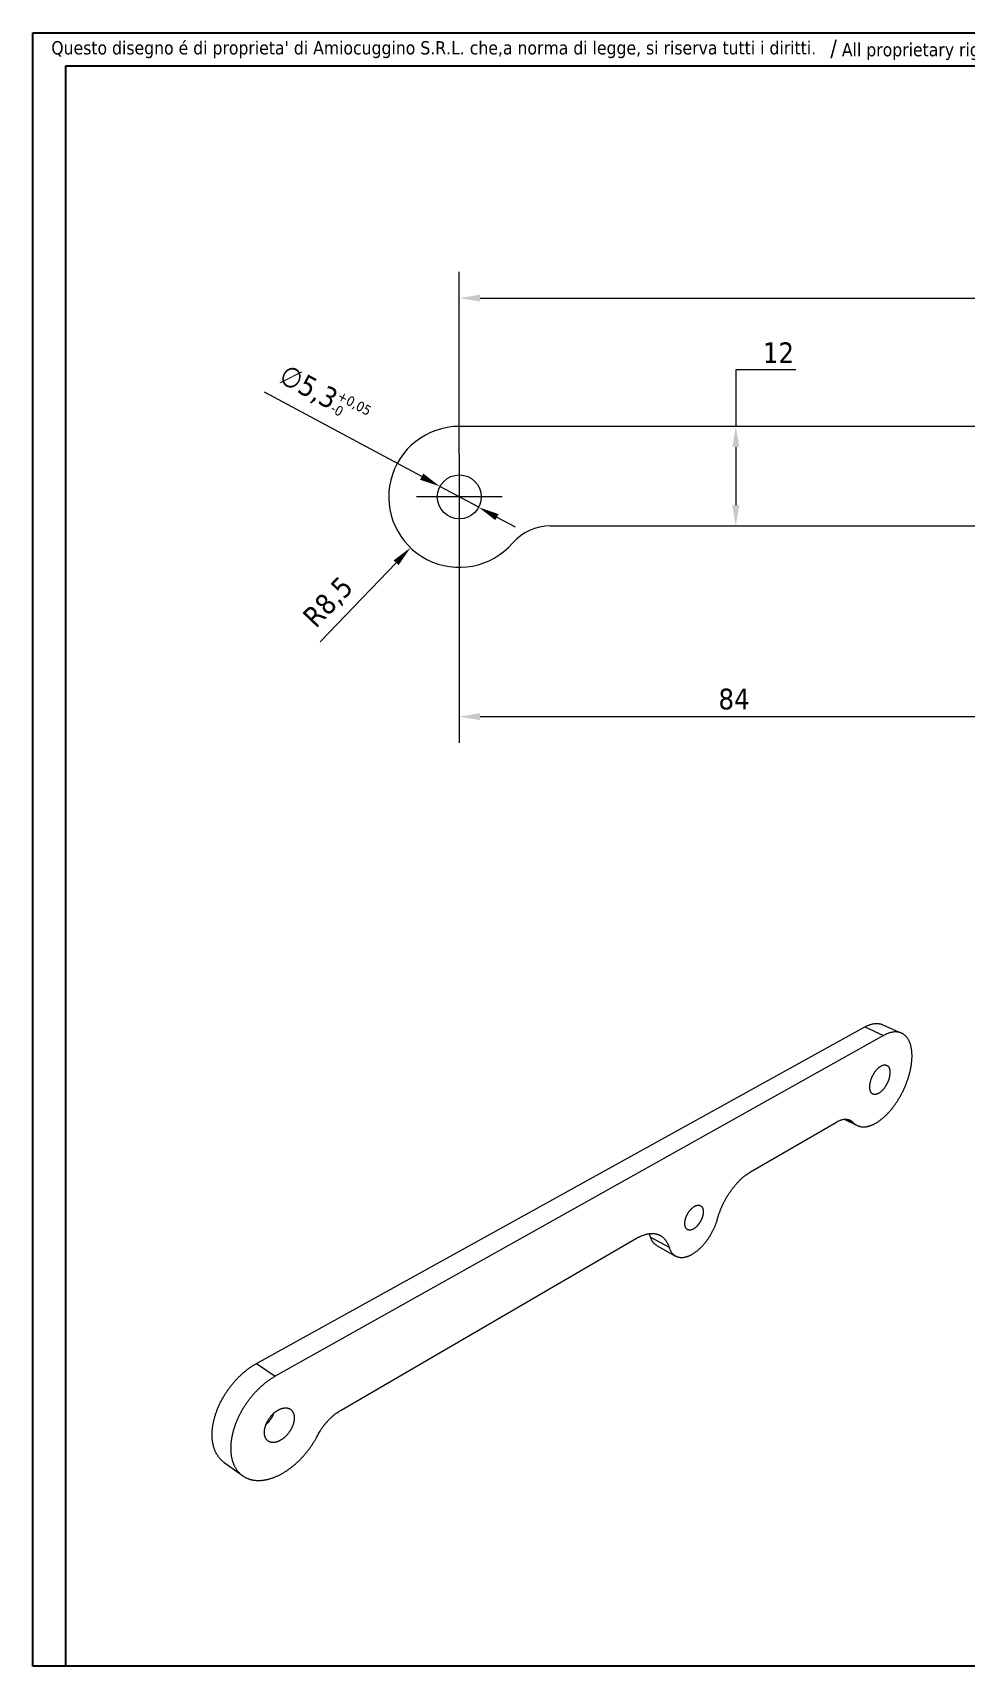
# Model space of a CAD drawing. Header units: millimetres. Extents: x 9 to 363, y 7 to 254.
# Drawn here: x 8.7 to 149.2, y 7.5 to 253.8 of the extents above; entities that cross this region are included whole.
import ezdxf

# ---------------------------------------------------------------- set-up
doc = ezdxf.new("R2010")
doc.units = ezdxf.units.MM
doc.header["$LTSCALE"] = 1.25
for name, color, linetype, lineweight, true_color in [('Centro (ISO)', 150, 'Continuous', 9, 0x0080ff), ('Quota (ISO)', 156, 'Continuous', 9, 0x004080), ('Visibile sottile (ISO)', 8, 'Continuous', 9, 0x808080)]:
    doc.layers.add(name, color=color, linetype=linetype, lineweight=lineweight, true_color=true_color)
for name, color, linetype, lineweight in [('Geometria schizzo (ISO)', 7, 'Continuous', 25), ('Simbolo (ISO)', 7, 'Continuous', 9), ('Visibile (ISO)', 7, 'Continuous', 15)]:
    doc.layers.add(name, color=color, linetype=linetype, lineweight=lineweight)
doc.styles.add('Testo nota (ISO)', font='tahoma.ttf')
doc.dimstyles.new('Default (ISO)', dxfattribs={"dimscale": 1.25, "dimtxt": 2.5, "dimasz": 2.5, "dimexe": 3.175, "dimexo": 0, "dimgap": 0.762, "dimtad": 1, "dimzin": 0, "dimtxsty": 'Testo nota (ISO)', "dimcen": 0.09, "dimdle": 10, "dimclrd": 256, "dimclre": 256, "dimclrt": 256, "dimazin": 0, "dimtfac": 0.48, "dimtmove": 0, "dimatfit": 3, "dimfxl": 1, "dimtolj": 1, "dimlwd": -1, "dimlwe": -1, "dimarcsym": 0})

# ---------------------------------------------------------------- blocks, each defined once
blk = doc.blocks.new('Bordi')
at = {"layer": 'Geometria schizzo (ISO)', "color": 150, "true_color": 0x0080ff}
for p, q in [((7, 203), (290, 203)), ((7, 6), (7, 203)), ((11, 199), (286, 199)), ((11, 6), (11, 199)), ((290, 6), (7, 6)), ((286, 6), (11, 6))]:
    blk.add_line(p, q, dxfattribs=at)
blk = doc.blocks.new('*D9')
at = {"layer": 'Defpoints', "color": 0, "transparency": 16777216}
for p in [(73, 177.34), (178.5, 170.46), (178.5, 150.65)]:
    blk.add_point(p, dxfattribs=at)
at = {"layer": 'Quota (ISO)', "transparency": 16777216}
for p, q in [((73, 177.34), (73, 146.68)), ((178.5, 170.46), (178.5, 146.68)), ((76.13, 150.65), (175.38, 150.65))]:
    blk.add_line(p, q, dxfattribs=at)
for points in [[(76.13, 151.17), (76.13, 150.13), (73, 150.65)], [(175.38, 151.17), (175.38, 150.13), (178.5, 150.65)]]:
    blk.add_solid(points, dxfattribs=at)
at = {"layer": 'Quota (ISO)', "transparency": 16777216, "insert": (112.04, 154.87), "char_height": 3.125, "attachment_point": 1, "style": 'Testo nota (ISO)'}
blk.add_mtext('\\A1;84', dxfattribs=at)
blk = doc.blocks.new('*D11')
at = {"layer": 'Defpoints', "color": 0, "transparency": 16777216}
for p in [(70.09, 185.35), (75.92, 182.21)]:
    blk.add_point(p, dxfattribs=at)
at = {"layer": 'Quota (ISO)', "transparency": 16777216}
for p, q in [((67.34, 186.83), (43.65, 199.58)), ((75.92, 182.21), (70.09, 185.35)), ((78.67, 180.72), (81.42, 179.24))]:
    blk.add_line(p, q, dxfattribs=at)
for points in [[(67.58, 187.29), (67.09, 186.37), (70.09, 185.35)], [(78.92, 181.18), (78.42, 180.27), (75.92, 182.21)]]:
    blk.add_solid(points, dxfattribs=at)
at = {"layer": 'Quota (ISO)', "transparency": 16777216, "insert": (47.19, 204.14), "char_height": 3.125, "attachment_point": 1, "rotation": 331.6984, "style": 'Testo nota (ISO)'}
blk.add_mtext('\\A1;∅5,3{\\H1.5;\\S+0,05^ -0;}', dxfattribs=at)
blk = doc.blocks.new('*D14')
at = {"layer": 'Defpoints', "color": 0, "transparency": 16777216}
for p in [(235.5, 213.74), (73, 190.21), (235.5, 190.21)]:
    blk.add_point(p, dxfattribs=at)
at = {"layer": 'Quota (ISO)', "transparency": 16777216}
for p, q in [((73, 190.21), (73, 217.71)), ((235.5, 190.21), (235.5, 217.71)), ((76.13, 213.74), (232.38, 213.74))]:
    blk.add_line(p, q, dxfattribs=at)
for points in [[(76.13, 214.26), (76.13, 213.22), (73, 213.74)], [(232.38, 214.26), (232.38, 213.22), (235.5, 213.74)]]:
    blk.add_solid(points, dxfattribs=at)
at = {"layer": 'Quota (ISO)', "transparency": 16777216, "insert": (151.06, 217.95), "char_height": 3.125, "attachment_point": 1, "style": 'Testo nota (ISO)'}
blk.add_mtext('\\A1;130', dxfattribs=at)
blk = doc.blocks.new('*D15')
at = {"layer": 'Defpoints', "color": 0, "transparency": 16777216}
for p in [(117.25, 194.4), (114.65, 179.4), (117.15, 179.4)]:
    blk.add_point(p, dxfattribs=at)
at = {"layer": 'Quota (ISO)', "transparency": 16777216}
for p, q in [((123.71, 202.92), (114.65, 202.92)), ((114.65, 202.92), (114.65, 194.4)), ((114.65, 191.28), (114.65, 182.53))]:
    blk.add_line(p, q, dxfattribs=at)
for points in [[(114.13, 191.28), (115.17, 191.28), (114.65, 194.4)], [(114.13, 182.53), (115.17, 182.53), (114.65, 179.4)]]:
    blk.add_solid(points, dxfattribs=at)
at = {"layer": 'Quota (ISO)', "transparency": 16777216, "insert": (118.72, 207.06), "char_height": 3.125, "attachment_point": 1, "style": 'Testo nota (ISO)'}
blk.add_mtext('\\A1;12', dxfattribs=at)
blk = doc.blocks.new('*D16')
at = {"layer": 'Defpoints', "color": 0, "transparency": 16777216}
for p in [(73, 183.78), (65.65, 176.11)]:
    blk.add_point(p, dxfattribs=at)
at = {"layer": 'Quota (ISO)', "transparency": 16777216}
blk.add_line((52.03, 161.91), (63.48, 173.85), dxfattribs=at)
blk.add_solid([(63.11, 174.21), (63.86, 173.49), (65.65, 176.11)], dxfattribs=at)
at = {"layer": 'Quota (ISO)', "transparency": 16777216, "insert": (49.14, 166.01), "char_height": 3.125, "attachment_point": 1, "rotation": 46.1898, "style": 'Testo nota (ISO)'}
blk.add_mtext('\\A1;R8,5', dxfattribs=at)

msp = doc.modelspace()

# ---------------------------------------------------------------- linework, layer by layer
at = {"layer": 'Centro (ISO)', "linetype": 'Continuous'}
for p, q in [((73, 190.21), (73, 177.34)), ((79.44, 183.78), (66.57, 183.78))]:
    msp.add_line(p, q, dxfattribs=at)
at = {"layer": 'Visibile (ISO)'}
for p, q in [((235.5, 194.4), (73, 194.4)), ((86.7, 179.4), (161.93, 179.4)), ((42.45, 53.14), (134.08, 103.88)), ((136.79, 104.22), (139.61, 102.94)), ((136.91, 102.59), (45.29, 51.22)), ((116.85, 82.02), (129.79, 89.54)), ((130.99, 89.96), (132.93, 89.02)), ((55.2, 46.13), (99.68, 72.02)), ((102.79, 70.89), (105.56, 69.35)), ((37.57, 38.23), (40.35, 36.24))]:
    msp.add_line(p, q, dxfattribs=at)
at = {"layer": 'Visibile (ISO)', "flags": 128}
for points in [[(134.08, 103.88, -0.009599), (134.29, 103.99, -0.017381), (134.41, 104.05, -0.001363), (134.7, 104.17, -0.009582), (134.74, 104.19, -0.011045), (134.9, 104.24, -0.01056), (135.06, 104.29, -0.01215), (135.22, 104.33, -0.01164), (135.38, 104.36, -0.0133), (135.53, 104.38, -0.01279), (135.69, 104.4, -0.014422), (135.83, 104.41, -0.013951), (135.98, 104.4, -0.015418), (136.12, 104.39, -0.01503), (136.26, 104.37, -0.01617), (136.31, 104.36, -0.003639), (136.53, 104.31, -0.028845), (136.63, 104.28, -0.016109), (136.79, 104.22)], [(132.3, 89.49, 0.015747), (132.43, 89.37, 0.027666), (132.5, 89.3, 0.003459), (132.68, 89.17, 0.015846), (132.71, 89.14, 0.016334), (132.83, 89.08, 0.016292), (132.94, 89.02, 0.016202), (133.07, 88.96, 0.016334), (133.19, 88.92, 0.015676), (133.32, 88.88, 0.015969), (133.45, 88.85, 0.014837), (133.58, 88.83, 0.015256), (133.72, 88.82, 0.013798), (133.86, 88.81, 0.014297), (134, 88.82, 0.012671), (134.15, 88.83, 0.013207), (134.29, 88.84, 0.011546), (134.44, 88.87, 0.012081), (134.59, 88.9, 0.010482), (134.74, 88.95, 0.010991), (134.89, 88.99, 0.009512), (135.05, 89.05, 0.00998), (135.2, 89.11, 0.008649), (135.37, 89.19, 0.009068), (135.52, 89.26, 0.007893), (135.69, 89.35, 0.008262), (135.84, 89.44, 0.007238), (136.01, 89.55, 0.007559), (136.16, 89.65, 0.006674), (136.33, 89.77, 0.006952), (136.48, 89.89, 0.006192), (136.65, 90.02, 0.00643), (136.8, 90.15, 0.005782), (136.97, 90.29, 0.005985), (137.12, 90.43, 0.005434), (137.28, 90.59, 0.005607), (137.44, 90.74, 0.005142), (137.6, 90.91, 0.005286), (137.75, 91.07, 0.004897), (137.9, 91.25, 0.005018), (138.05, 91.43, 0.004695), (138.2, 91.61, 0.004794), (138.35, 91.8, 0.004531), (138.49, 91.99, 0.004611), (138.63, 92.19, 0.004402), (138.77, 92.39, 0.004464), (138.91, 92.59, 0.004304), (139.04, 92.81, 0.00435), (139.17, 93.02, 0.004235), (139.3, 93.23, 0.004267), (139.43, 93.45, 0.004195), (139.55, 93.67, 0.004211), (139.67, 93.89, 0.004181), (139.78, 94.12, 0.004184), (139.89, 94.35, 0.004194), (140, 94.58, 0.004183), (140.1, 94.81, 0.004235), (140.2, 95.04, 0.004209), (140.29, 95.27, 0.004303), (140.38, 95.5, 0.004263), (140.47, 95.74, 0.004401), (140.55, 95.97, 0.004345), (140.63, 96.21, 0.00453), (140.7, 96.44, 0.004458), (140.77, 96.68, 0.004694), (140.83, 96.91, 0.004603), (140.89, 97.14, 0.004896), (140.94, 97.37, 0.004785), (140.99, 97.61, 0.005141), (141.03, 97.83, 0.005007), (141.07, 98.06, 0.005434), (141.1, 98.28, 0.005274), (141.13, 98.51, 0.005781), (141.15, 98.72, 0.005593), (141.17, 98.94, 0.006192), (141.18, 99.15, 0.00597), (141.19, 99.36, 0.006674), (141.19, 99.56, 0.006415), (141.18, 99.77, 0.007238), (141.17, 99.96, 0.006936), (141.16, 100.16, 0.007893), (141.14, 100.35, 0.007545), (141.11, 100.54, 0.008649), (141.08, 100.71, 0.008252), (141.05, 100.89, 0.009511), (141.01, 101.05, 0.009064), (140.96, 101.22, 0.01048), (140.91, 101.38, 0.009985), (140.85, 101.53, 0.011542), (140.79, 101.68, 0.011011), (140.72, 101.82, 0.012666), (140.65, 101.95, 0.01212), (140.57, 102.08, 0.013797), (140.49, 102.2, 0.013267), (140.4, 102.32, 0.014848), (140.32, 102.42, 0.014376), (140.22, 102.52, 0.015711), (140.12, 102.61, 0.015344), (140.02, 102.7, 0.016272), (139.91, 102.78, 0.016051), (139.8, 102.85, 0.016443), (139.68, 102.91, 0.016395), (139.56, 102.96, 0.016193), (139.43, 103.01, 0.016322), (139.31, 103.05, 0.015561), (139.18, 103.08, 0.015847), (139.04, 103.1, 0.014643), (138.9, 103.12, 0.015047), (138.77, 103.13, 0.013557), (138.62, 103.13, 0.014033), (138.48, 103.12, 0.012412), (138.33, 103.1, 0.012917), (138.18, 103.08, 0.01129), (138.02, 103.04, 0.01179), (137.87, 103, 0.010244), (137.71, 102.95, 0.010715), (137.56, 102.9, 0.009299), (137.52, 102.88, 0.001287), (137.24, 102.76, 0.016908), (137.12, 102.7, 0.009317), (136.91, 102.59)], [(137.86, 96.8, -0.009043), (137.84, 96.63, -0.017281), (137.82, 96.55, -0.001232), (137.78, 96.32, -0.008984), (137.77, 96.29, -0.008063), (137.74, 96.16, -0.008323), (137.7, 96.03, -0.007712), (137.66, 95.89, -0.007875), (137.61, 95.77, -0.007529), (137.56, 95.63, -0.007606), (137.5, 95.5, -0.007503), (137.44, 95.38, -0.007499), (137.37, 95.25, -0.007631), (137.31, 95.13, -0.007545), (137.24, 95, -0.007922), (137.16, 94.89, -0.007749), (137.08, 94.77, -0.008396), (137.01, 94.66, -0.008124), (136.92, 94.56, -0.009086), (136.84, 94.46, -0.008697), (136.75, 94.36, -0.010042), (136.67, 94.27, -0.009511), (136.58, 94.18, -0.011332), (136.49, 94.11, -0.010626), (136.4, 94.03, -0.013043), (136.31, 93.97, -0.012129), (136.22, 93.91, -0.015273), (136.13, 93.86, -0.014127), (136.04, 93.81, -0.018091), (135.96, 93.78, -0.016735), (135.86, 93.74, -0.021453), (135.78, 93.72, -0.020003), (135.7, 93.71, -0.025032), (135.62, 93.7, -0.023725), (135.54, 93.7, -0.028047), (135.47, 93.71, -0.027186), (135.39, 93.73, -0.029409), (135.32, 93.75, -0.029212), (135.26, 93.78, -0.028424), (135.19, 93.82, -0.028937), (135.14, 93.87, -0.02549), (135.08, 93.93, -0.026575), (135.03, 93.99, -0.021765), (134.99, 94.06, -0.023144), (134.95, 94.13, -0.01823), (134.91, 94.21, -0.01962), (134.89, 94.3, -0.015306), (134.86, 94.4, -0.016532), (134.84, 94.49, -0.013033), (134.83, 94.6, -0.014035), (134.82, 94.7, -0.011313), (134.82, 94.82, -0.012097), (134.82, 94.93, -0.01003), (134.83, 95.06, -0.010626), (134.84, 95.17, -0.009087), (134.86, 95.3, -0.009528), (134.88, 95.43, -0.008412), (134.91, 95.56, -0.008727), (134.94, 95.69, -0.007955), (134.98, 95.83, -0.008164), (135.02, 95.96, -0.007682), (135.07, 96.09, -0.0078), (135.12, 96.22, -0.007575), (135.18, 96.35, -0.007609), (135.24, 96.48, -0.007625), (135.31, 96.61, -0.007579), (135.38, 96.73, -0.007836), (135.45, 96.86, -0.007706), (135.52, 96.98, -0.008223), (135.6, 97.09, -0.008), (135.68, 97.2, -0.008813), (135.76, 97.31, -0.008482), (135.85, 97.41, -0.009648), (135.93, 97.5, -0.009187), (136.02, 97.6, -0.010788), (136.11, 97.68, -0.010169), (136.2, 97.76, -0.012314), (136.29, 97.83, -0.011501), (136.38, 97.9, -0.01432), (136.47, 97.96, -0.013286), (136.57, 98.01, -0.016896), (136.65, 98.05, -0.01564), (136.74, 98.09, -0.02006), (136.82, 98.12, -0.018654), (136.91, 98.14, -0.023622), (136.99, 98.16, -0.022257), (137.08, 98.16, -0.026991), (137.15, 98.16, -0.025961), (137.23, 98.15, -0.029145), (137.3, 98.13, -0.028717), (137.37, 98.1, -0.029115), (137.44, 98.07, -0.029404), (137.5, 98.03, -0.026833), (137.56, 97.98, -0.027769), (137.61, 97.93, -0.023265), (137.66, 97.86, -0.024612), (137.7, 97.79, -0.019563), (137.74, 97.71, -0.021017), (137.77, 97.64, -0.016369), (137.8, 97.54, -0.017706), (137.82, 97.46, -0.013839), (137.84, 97.35, -0.014959), (137.86, 97.25, -0.01191), (137.86, 97.22, -0.002119), (137.87, 97.03, -0.021144), (137.87, 96.95, -0.012018), (137.86, 96.8)], [(129.79, 89.54, -0.010471), (129.96, 89.64, -0.018774), (130.06, 89.69, -0.001612), (130.29, 89.79, -0.010443), (130.33, 89.8, -0.012288), (130.45, 89.85, -0.011669), (130.59, 89.89, -0.013718), (130.71, 89.92, -0.013058), (130.84, 89.95, -0.015225), (130.96, 89.96, -0.014566), (131.09, 89.97, -0.016692), (131.21, 89.97, -0.016096), (131.33, 89.97, -0.017944), (131.44, 89.95, -0.017486), (131.55, 89.93, -0.018777), (131.66, 89.9, -0.018529), (131.76, 89.86, -0.019023), (131.86, 89.82, -0.019028), (131.96, 89.77, -0.01862), (132, 89.74, -0.004666), (132.14, 89.64, -0.031874), (132.2, 89.59, -0.018463), (132.3, 89.49)], [(111.9, 74.98, -0.004754), (111.98, 75.27, -0.009236), (112.03, 75.43, -0.00035), (112.17, 75.85, -0.004746), (112.18, 75.88, -0.004571), (112.27, 76.11, -0.00462), (112.36, 76.33, -0.004491), (112.45, 76.56, -0.004526), (112.55, 76.78, -0.004441), (112.65, 77.01, -0.004462), (112.75, 77.23, -0.00442), (112.86, 77.45, -0.004426), (112.98, 77.67, -0.004425), (113.1, 77.89, -0.004419), (113.22, 78.1, -0.004459), (113.34, 78.31, -0.004438), (113.47, 78.52, -0.004521), (113.6, 78.73, -0.004486), (113.74, 78.93, -0.004613), (113.88, 79.13, -0.004563), (114.02, 79.33, -0.004736), (114.16, 79.52, -0.004671), (114.31, 79.71, -0.004893), (114.45, 79.89, -0.004812), (114.61, 80.08, -0.005088), (114.76, 80.25, -0.004988), (114.92, 80.42, -0.005324), (115.07, 80.58, -0.005203), (115.23, 80.75, -0.005606), (115.39, 80.9, -0.005462), (115.55, 81.05, -0.005939), (115.71, 81.19, -0.00577), (115.87, 81.33, -0.006331), (116.03, 81.46, -0.006133), (116.2, 81.58, -0.006788), (116.23, 81.6, -0.000706), (116.53, 81.81, -0.013169), (116.64, 81.88, -0.006806), (116.85, 82.02)], [(109.74, 75.95, -0.010627), (109.74, 75.81, -0.020143), (109.73, 75.73, -0.001681), (109.69, 75.54, -0.010551), (109.69, 75.51, -0.009297), (109.66, 75.39, -0.009656), (109.63, 75.28, -0.008783), (109.59, 75.16, -0.009024), (109.55, 75.05, -0.008475), (109.5, 74.93, -0.008612), (109.45, 74.82, -0.008351), (109.4, 74.71, -0.008394), (109.34, 74.6, -0.008403), (109.28, 74.49, -0.008355), (109.21, 74.38, -0.008635), (109.15, 74.28, -0.008491), (109.07, 74.17, -0.009061), (109, 74.08, -0.008813), (108.92, 73.98, -0.00971), (108.85, 73.9, -0.009343), (108.76, 73.81, -0.010626), (108.68, 73.73, -0.010118), (108.6, 73.66, -0.011869), (108.52, 73.59, -0.011193), (108.43, 73.53, -0.013513), (108.35, 73.47, -0.012641), (108.26, 73.42, -0.015636), (108.18, 73.38, -0.014555), (108.09, 73.34, -0.018283), (108.01, 73.31, -0.017021), (107.92, 73.28, -0.021383), (107.85, 73.27, -0.020052), (107.77, 73.26, -0.024617), (107.69, 73.26, -0.023427), (107.62, 73.26, -0.027295), (107.55, 73.27, -0.026509), (107.48, 73.29, -0.028507), (107.41, 73.32, -0.028317), (107.35, 73.35, -0.027684), (107.29, 73.39, -0.028134), (107.24, 73.44, -0.025134), (107.19, 73.49, -0.026106), (107.15, 73.55, -0.0218), (107.11, 73.62, -0.023055), (107.07, 73.69, -0.018542), (107.04, 73.77, -0.01983), (107.02, 73.84, -0.015778), (107, 73.93, -0.016935), (106.98, 74.02, -0.01359), (106.97, 74.12, -0.01455), (106.97, 74.22, -0.011916), (106.97, 74.32, -0.012674), (106.98, 74.43, -0.010664), (106.99, 74.54, -0.011241), (107.01, 74.65, -0.009748), (107.03, 74.76, -0.010173), (107.05, 74.87, -0.009104), (107.09, 74.99, -0.009401), (107.12, 75.11, -0.008686), (107.17, 75.22, -0.008873), (107.21, 75.34, -0.008467), (107.26, 75.45, -0.008556), (107.32, 75.57, -0.00843), (107.37, 75.68, -0.008426), (107.44, 75.79, -0.008572), (107.5, 75.9, -0.008476), (107.57, 76, -0.008904), (107.64, 76.1, -0.008709), (107.72, 76.2, -0.009447), (107.8, 76.29, -0.009141), (107.88, 76.39, -0.010238), (107.96, 76.47, -0.009802), (108.04, 76.55, -0.01133), (108.12, 76.62, -0.01074), (108.21, 76.69, -0.012792), (108.29, 76.75, -0.012019), (108.38, 76.81, -0.014702), (108.46, 76.86, -0.013727), (108.55, 76.9, -0.017127), (108.63, 76.94, -0.015955), (108.72, 76.97, -0.020056), (108.8, 76.99, -0.018762), (108.88, 77.01, -0.023292), (108.96, 77.02, -0.022047), (109.04, 77.02, -0.026305), (109.11, 77.01, -0.025362), (109.18, 77, -0.028228), (109.25, 76.98, -0.027821), (109.31, 76.95, -0.028263), (109.37, 76.92, -0.028499), (109.43, 76.88, -0.02633), (109.48, 76.83, -0.027154), (109.53, 76.78, -0.023193), (109.57, 76.72, -0.024403), (109.61, 76.65, -0.019823), (109.65, 76.58, -0.021157), (109.68, 76.5, -0.016828), (109.7, 76.42, -0.01808), (109.72, 76.34, -0.014402), (109.72, 76.3, -0.003011), (109.74, 76.15, -0.024984), (109.75, 76.07, -0.014489), (109.74, 75.95)], [(104.6, 70.66, 0.013209), (104.66, 70.48, 0.02328), (104.7, 70.38, 0.002499), (104.8, 70.17, 0.013229), (104.82, 70.13, 0.015083), (104.88, 70.01, 0.014536), (104.96, 69.9, 0.016267), (105.03, 69.8, 0.015798), (105.12, 69.7, 0.017209), (105.21, 69.61, 0.016876), (105.3, 69.53, 0.017762), (105.4, 69.46, 0.017614), (105.5, 69.39, 0.017825), (105.61, 69.33, 0.017887), (105.72, 69.28, 0.01738), (105.83, 69.23, 0.017646), (105.95, 69.2, 0.016506), (106.07, 69.17, 0.01694), (106.19, 69.15, 0.015346), (106.32, 69.13, 0.015893), (106.45, 69.13, 0.014054), (106.59, 69.13, 0.014656), (106.72, 69.14, 0.012755), (106.86, 69.16, 0.013361), (106.99, 69.19, 0.011532), (107.14, 69.22, 0.012108), (107.28, 69.26, 0.010429), (107.43, 69.31, 0.010954), (107.57, 69.37, 0.009461), (107.72, 69.43, 0.009926), (107.86, 69.5, 0.008628), (108.02, 69.58, 0.009031), (108.16, 69.67, 0.007919), (108.32, 69.76, 0.008264), (108.46, 69.86, 0.007322), (108.61, 69.97, 0.007614), (108.76, 70.08, 0.006823), (108.91, 70.2, 0.007068), (109.05, 70.32, 0.00641), (109.2, 70.46, 0.006613), (109.34, 70.59, 0.006073), (109.49, 70.73, 0.006239), (109.62, 70.88, 0.005802), (109.76, 71.03, 0.005935), (109.9, 71.19, 0.00559), (110.03, 71.35, 0.005693), (110.16, 71.52, 0.005431), (110.29, 71.69, 0.005507), (110.42, 71.86, 0.00532), (110.54, 72.04, 0.005371), (110.66, 72.22, 0.005256), (110.78, 72.41, 0.005283), (110.89, 72.6, 0.005235), (111, 72.79, 0.00524), (111.1, 72.98, 0.005258), (111.2, 73.18, 0.00524), (111.3, 73.37, 0.005326), (111.39, 73.57, 0.005285), (111.48, 73.77, 0.005439), (111.56, 73.97, 0.005374), (111.64, 74.17, 0.005601), (111.65, 74.2, 0.000484), (111.78, 74.57, 0.010843), (111.82, 74.71, 0.005614), (111.9, 74.98)], [(99.68, 72.02, -0.007473), (99.9, 72.14, -0.013835), (100.02, 72.2, -0.000841), (100.32, 72.35, -0.00746), (100.35, 72.36, -0.008327), (100.51, 72.43, -0.008034), (100.68, 72.49, -0.008994), (100.84, 72.54, -0.008673), (101, 72.59, -0.009719), (101.16, 72.63, -0.009376), (101.32, 72.67, -0.01049), (101.47, 72.7, -0.010132), (101.63, 72.72, -0.011282), (101.78, 72.73, -0.010924), (101.93, 72.74, -0.012063), (102.07, 72.74, -0.011723), (102.22, 72.73, -0.012785), (102.36, 72.72, -0.012485), (102.5, 72.7, -0.013393), (102.63, 72.67, -0.013157), (102.77, 72.64, -0.013829), (102.9, 72.6, -0.01368), (103.02, 72.55, -0.014047), (103.14, 72.5, -0.014002), (103.26, 72.44, -0.01402), (103.38, 72.37, -0.014084), (103.49, 72.3, -0.01375), (103.6, 72.22, -0.01392), (103.7, 72.13, -0.013268), (103.8, 72.04, -0.013527), (103.89, 71.94, -0.012623), (103.99, 71.84, -0.012951), (104.07, 71.73, -0.011876), (104.16, 71.61, -0.012246), (104.23, 71.49, -0.01108), (104.31, 71.36, -0.01147), (104.37, 71.24, -0.010282), (104.39, 71.2, -0.001559), (104.49, 70.96, -0.018629), (104.53, 70.85, -0.010279), (104.6, 70.66)], [(101.81, 72.19, 0.009142), (101.77, 72.33, 0.009142), (101.72, 72.46, 0.008851), (101.67, 72.59, 0.008851), (101.61, 72.72)], [(102.79, 70.89, -0.015503), (102.67, 70.96, -0.02782), (102.6, 71, -0.003387), (102.46, 71.12, -0.01556), (102.43, 71.15, -0.014644), (102.35, 71.23, -0.014965), (102.27, 71.31, -0.013741), (102.2, 71.41, -0.014142), (102.13, 71.5, -0.012739), (102.07, 71.61, -0.013184), (102.01, 71.71, -0.01172), (101.99, 71.75, -0.001989), (101.9, 71.94, -0.020928), (101.87, 72.03, -0.01171), (101.81, 72.19)], [(37.57, 38.23, -0.01079), (37.41, 38.36, -0.019936), (37.32, 38.43, -0.00171), (37.12, 38.62, -0.010811), (37.08, 38.65, -0.010553), (36.97, 38.77, -0.010645), (36.87, 38.9, -0.010267), (36.76, 39.03, -0.010394), (36.66, 39.16, -0.009919), (36.57, 39.31, -0.010075), (36.48, 39.45, -0.009527), (36.4, 39.6, -0.009703), (36.32, 39.75, -0.009107), (36.25, 39.92, -0.009297), (36.18, 40.08, -0.008677), (36.11, 40.25, -0.008872), (36.06, 40.42, -0.008247), (36, 40.6, -0.008443), (35.96, 40.78, -0.007829), (35.91, 40.97, -0.00802), (35.88, 41.15, -0.007429), (35.85, 41.35, -0.007613), (35.82, 41.54, -0.007053), (35.8, 41.74, -0.007226), (35.79, 41.94, -0.006703), (35.78, 42.15, -0.006865), (35.77, 42.36, -0.006381), (35.78, 42.57, -0.00653), (35.78, 42.78, -0.006087), (35.8, 43, -0.006223), (35.81, 43.22, -0.00582), (35.84, 43.44, -0.005944), (35.87, 43.66, -0.005581), (35.9, 43.89, -0.005692), (35.94, 44.11, -0.005367), (35.99, 44.34, -0.005466), (36.04, 44.56, -0.005178), (36.1, 44.8, -0.005266), (36.16, 45.02, -0.005012), (36.23, 45.26, -0.005089), (36.3, 45.49, -0.004867), (36.38, 45.72, -0.004934), (36.46, 45.95, -0.004743), (36.55, 46.18, -0.004801), (36.64, 46.41, -0.004639), (36.74, 46.65, -0.004688), (36.84, 46.87, -0.004554), (36.95, 47.11, -0.004593), (37.06, 47.33, -0.004486), (37.18, 47.56, -0.004517), (37.3, 47.79, -0.004435), (37.43, 48.01, -0.004459), (37.56, 48.23, -0.004402), (37.69, 48.46, -0.004417), (37.83, 48.67, -0.004384), (37.97, 48.89, -0.004391), (38.12, 49.11, -0.004383), (38.27, 49.32, -0.004382), (38.42, 49.53, -0.004397), (38.58, 49.73, -0.004389), (38.74, 49.94, -0.004428), (38.9, 50.14, -0.004412), (39.07, 50.33, -0.004476), (39.24, 50.53, -0.004452), (39.41, 50.72, -0.00454), (39.59, 50.9, -0.004508), (39.77, 51.08, -0.004622), (39.95, 51.26, -0.004582), (40.13, 51.43, -0.004723), (40.32, 51.6, -0.004674), (40.5, 51.77, -0.004843), (40.69, 51.93, -0.004784), (40.88, 52.08, -0.004983), (41.07, 52.23, -0.004914), (41.27, 52.38, -0.005144), (41.46, 52.52, -0.005066), (41.66, 52.65, -0.005328), (41.69, 52.67, -0.000438), (42.06, 52.91, -0.010337), (42.19, 52.99, -0.005334), (42.45, 53.14)], [(45.29, 51.22, 0.005242), (45.03, 51.07, 0.010168), (44.9, 50.99, 0.000424), (44.53, 50.76, 0.005237), (44.51, 50.74, 0.004976), (44.31, 50.6, 0.005054), (44.12, 50.46, 0.004825), (43.92, 50.32, 0.004893), (43.73, 50.17, 0.004696), (43.54, 50.01, 0.004754), (43.36, 49.85, 0.004585), (43.17, 49.69, 0.004634), (42.99, 49.52, 0.004493), (42.8, 49.35, 0.004534), (42.62, 49.17, 0.004419), (42.45, 48.99, 0.004451), (42.27, 48.81, 0.004362), (42.1, 48.62, 0.004386), (41.93, 48.43, 0.004321), (41.76, 48.23, 0.004337), (41.6, 48.03, 0.004296), (41.44, 47.83, 0.004305), (41.28, 47.63, 0.004287), (41.13, 47.42, 0.004288), (40.98, 47.21, 0.004293), (40.83, 46.99, 0.004287), (40.69, 46.78, 0.004316), (40.55, 46.56, 0.004302), (40.42, 46.34, 0.004354), (40.28, 46.12, 0.004333), (40.16, 45.9, 0.004409), (40.04, 45.67, 0.004379), (39.92, 45.44, 0.00448), (39.8, 45.22, 0.004443), (39.69, 44.99, 0.004569), (39.59, 44.76, 0.004523), (39.49, 44.53, 0.004677), (39.4, 44.3, 0.004622), (39.31, 44.07, 0.004804), (39.22, 43.84, 0.004739), (39.14, 43.61, 0.004951), (39.07, 43.38, 0.004877), (39, 43.15, 0.00512), (38.93, 42.92, 0.005036), (38.87, 42.69, 0.005312), (38.82, 42.47, 0.005217), (38.77, 42.24, 0.005529), (38.72, 42.01, 0.005422), (38.69, 41.79, 0.005771), (38.65, 41.57, 0.005652), (38.62, 41.34, 0.006041), (38.6, 41.13, 0.005909), (38.59, 40.91, 0.006338), (38.57, 40.7, 0.006193), (38.57, 40.49, 0.006663), (38.57, 40.28, 0.006506), (38.57, 40.07, 0.007016), (38.58, 39.87, 0.006847), (38.6, 39.67, 0.007396), (38.62, 39.48, 0.007215), (38.65, 39.28, 0.007799), (38.68, 39.09, 0.007609), (38.72, 38.9, 0.008221), (38.76, 38.72, 0.008024), (38.81, 38.54, 0.008653), (38.86, 38.37, 0.008455), (38.92, 38.2, 0.009087), (38.98, 38.04, 0.008892), (39.05, 37.87, 0.00951), (39.12, 37.72, 0.009324), (39.2, 37.56, 0.009905), (39.28, 37.42, 0.009736), (39.37, 37.27, 0.010256), (39.46, 37.14, 0.010112), (39.56, 37, 0.010544), (39.66, 36.88, 0.010434), (39.77, 36.75, 0.010754), (39.88, 36.64, 0.010683), (40, 36.53, 0.010871), (40.11, 36.42, 0.010846), (40.24, 36.32, 0.010888), (40.36, 36.23, 0.010911), (40.5, 36.14, 0.010804), (40.63, 36.05, 0.010873), (40.77, 35.98, 0.010624), (40.91, 35.9, 0.010737), (41.06, 35.84, 0.010359), (41.21, 35.78, 0.01051), (41.36, 35.73, 0.010025), (41.52, 35.68, 0.010206), (41.67, 35.64, 0.009639), (41.84, 35.6, 0.009843), (42, 35.57, 0.00922), (42.17, 35.55, 0.009438), (42.34, 35.53, 0.008784), (42.51, 35.52, 0.009009), (42.68, 35.51, 0.008345), (42.86, 35.51, 0.00857), (43.04, 35.52, 0.007914), (43.22, 35.53, 0.008134), (43.4, 35.55, 0.007499), (43.59, 35.58, 0.007711), (43.77, 35.61, 0.007107), (43.96, 35.64, 0.007307), (44.14, 35.68, 0.00674), (44.33, 35.73, 0.006927), (44.52, 35.79, 0.0064), (44.71, 35.85, 0.006573), (44.9, 35.91, 0.006088), (45.1, 35.98, 0.006248), (45.29, 36.06, 0.005805), (45.48, 36.14, 0.00595), (45.67, 36.23, 0.005548), (45.87, 36.33, 0.00568), (46.06, 36.42, 0.005318), (46.25, 36.53, 0.005436), (46.44, 36.63, 0.005112), (46.63, 36.75, 0.005218), (46.82, 36.87, 0.004929), (47.01, 36.99, 0.005023), (47.2, 37.12, 0.004768), (47.39, 37.26, 0.004851), (47.58, 37.39, 0.004627), (47.76, 37.54, 0.0047), (47.94, 37.68, 0.004506), (48.13, 37.84, 0.004568), (48.31, 37.99, 0.004403), (48.49, 38.15, 0.004456), (48.66, 38.31, 0.004317), (48.84, 38.48, 0.004361), (49.01, 38.65, 0.004247), (49.18, 38.83, 0.004283), (49.35, 39.01, 0.004193), (49.52, 39.19, 0.00422), (49.68, 39.38, 0.004154), (49.84, 39.56, 0.004173), (49.99, 39.76, 0.004129), (50.15, 39.95, 0.004141), (50.3, 40.15, 0.004119), (50.45, 40.35, 0.004124), (50.59, 40.55, 0.004124), (50.73, 40.75, 0.004121), (50.87, 40.96, 0.004143), (51.01, 41.17, 0.004132), (51.14, 41.38, 0.004176), (51.15, 41.41, 0.000271), (51.39, 41.81, 0.008112), (51.47, 41.95, 0.00418), (51.62, 42.24)], [(48.14, 45.13, -0.011014), (48.14, 44.98, -0.020735), (48.14, 44.9, -0.001788), (48.13, 44.7, -0.01097), (48.13, 44.67, -0.009715), (48.11, 44.55, -0.010096), (48.09, 44.43, -0.009057), (48.07, 44.3, -0.009371), (48.04, 44.18, -0.008531), (48, 44.05, -0.008782), (47.96, 43.93, -0.008122), (47.92, 43.8, -0.008316), (47.87, 43.68, -0.007818), (47.82, 43.55, -0.00796), (47.76, 43.43, -0.00761), (47.69, 43.31, -0.007704), (47.63, 43.19, -0.007491), (47.56, 43.07, -0.00754), (47.48, 42.95, -0.007458), (47.4, 42.83, -0.007463), (47.32, 42.72, -0.007509), (47.24, 42.61, -0.007471), (47.15, 42.5, -0.007646), (47.06, 42.39, -0.007564), (46.96, 42.29, -0.007874), (46.87, 42.19, -0.007745), (46.77, 42.09, -0.0082), (46.67, 42, -0.00802), (46.57, 41.92, -0.008632), (46.46, 41.84, -0.008396), (46.36, 41.76, -0.009183), (46.25, 41.69, -0.008887), (46.14, 41.62, -0.009867), (46.04, 41.56, -0.009504), (45.93, 41.5, -0.010697), (45.82, 41.45, -0.010263), (45.71, 41.4, -0.011685), (45.61, 41.36, -0.011178), (45.5, 41.32, -0.012831), (45.39, 41.29, -0.012257), (45.28, 41.27, -0.014121), (45.18, 41.25, -0.013495), (45.08, 41.24, -0.015505), (44.98, 41.24, -0.014861), (44.88, 41.24, -0.016894), (44.79, 41.24, -0.016282), (44.69, 41.26, -0.018145), (44.6, 41.28, -0.017631), (44.51, 41.3, -0.019081), (44.43, 41.33, -0.018732), (44.35, 41.37, -0.019533), (44.27, 41.41, -0.019401), (44.2, 41.46, -0.019404), (44.13, 41.52, -0.019509), (44.06, 41.58, -0.018717), (44, 41.64, -0.019039), (43.94, 41.71, -0.017604), (43.89, 41.79, -0.018091), (43.84, 41.87, -0.016251), (43.8, 41.95, -0.016836), (43.76, 42.04, -0.014831), (43.73, 42.14, -0.01545), (43.7, 42.23, -0.013471), (43.68, 42.34, -0.014072), (43.66, 42.44, -0.012241), (43.65, 42.55, -0.012793), (43.64, 42.66, -0.011172), (43.64, 42.77, -0.011658), (43.64, 42.89, -0.010267), (43.65, 43.01, -0.010683), (43.67, 43.13, -0.009518), (43.69, 43.25, -0.009864), (43.71, 43.37, -0.00891), (43.74, 43.5, -0.009193), (43.78, 43.63, -0.008431), (43.82, 43.75, -0.008653), (43.86, 43.88, -0.008065), (43.91, 44.01, -0.008234), (43.97, 44.13, -0.007802), (44.02, 44.26, -0.007921), (44.09, 44.38, -0.007634), (44.16, 44.51, -0.007707), (44.23, 44.63, -0.007556), (44.3, 44.75, -0.007585), (44.38, 44.87, -0.007565), (44.46, 44.98, -0.007551), (44.55, 45.1, -0.007661), (44.64, 45.2, -0.007603), (44.73, 45.31, -0.007848), (44.83, 45.41, -0.007744), (44.93, 45.51, -0.00813), (45.02, 45.61, -0.007978), (45.13, 45.7, -0.008517), (45.23, 45.79, -0.008313), (45.34, 45.87, -0.009019), (45.44, 45.95, -0.008757), (45.55, 46.02, -0.00965), (45.66, 46.09, -0.009325), (45.77, 46.15, -0.010422), (45.87, 46.21, -0.01003), (45.99, 46.26, -0.011349), (46.09, 46.3, -0.010886), (46.2, 46.34, -0.012435), (46.31, 46.38, -0.011904), (46.42, 46.41, -0.013671), (46.52, 46.43, -0.013085), (46.63, 46.44, -0.015021), (46.73, 46.45, -0.014408), (46.83, 46.46, -0.016411), (46.93, 46.46, -0.015814), (47.02, 46.45, -0.017717), (47.11, 46.43, -0.017197), (47.21, 46.41, -0.018769), (47.29, 46.38, -0.018394), (47.38, 46.35, -0.019392), (47.46, 46.31, -0.01922), (47.53, 46.27, -0.019459), (47.61, 46.22, -0.01952), (47.67, 46.16, -0.01895), (47.74, 46.1, -0.019237), (47.8, 46.04, -0.017965), (47.85, 45.96, -0.018433), (47.9, 45.89, -0.016676), (47.95, 45.81, -0.017262), (47.99, 45.72, -0.015267), (48.03, 45.63, -0.015904), (48.06, 45.54, -0.01388), (48.07, 45.51, -0.002758), (48.11, 45.34, -0.02436), (48.12, 45.26, -0.013875), (48.14, 45.13)], [(43.89, 43.95, 0.007601), (44.02, 44.07, 0.014441), (44.08, 44.13, 0.000874), (44.25, 44.3, 0.00758), (44.26, 44.32, 0.007353), (44.35, 44.42, 0.00741), (44.44, 44.53, 0.007303), (44.52, 44.64, 0.00732), (44.6, 44.74, 0.007329), (44.67, 44.86, 0.007307), (44.75, 44.97, 0.007432), (44.82, 45.08, 0.00737), (44.88, 45.2, 0.007616), (44.89, 45.23, 0.000883), (45, 45.44, 0.014514), (45.04, 45.52, 0.007637), (45.1, 45.68)], [(51.62, 42.24, -0.005085), (51.75, 42.48, -0.009801), (51.82, 42.61, -0.000398), (52.03, 42.95, -0.005078), (52.04, 42.98, -0.005031), (52.16, 43.16, -0.00504), (52.28, 43.33, -0.005035), (52.4, 43.51, -0.00503), (52.53, 43.68, -0.005067), (52.65, 43.85, -0.005049), (52.79, 44.02, -0.005129), (52.92, 44.18, -0.005096), (53.06, 44.34, -0.00522), (53.2, 44.49, -0.005172), (53.35, 44.65, -0.005342), (53.49, 44.8, -0.005279), (53.64, 44.94, -0.005497), (53.79, 45.08, -0.005418), (53.94, 45.22, -0.005687), (54.09, 45.35, -0.005591), (54.25, 45.48, -0.005916), (54.4, 45.6, -0.005801), (54.56, 45.72, -0.006186), (54.59, 45.73, -0.000588), (54.88, 45.93, -0.011964), (54.99, 46, -0.006197), (55.2, 46.13)]]:
    msp.add_lwpolyline(points, format="xyb", dxfattribs=at)
at = {"layer": 'Visibile (ISO)'}
msp.add_circle((73, 183.78), 3.31, dxfattribs=at)
for centre, radius, end in [((73, 183.78), 10.62, 319.0673), ((86.7, 171.9), 7.5, 139.0673)]:
    msp.add_arc(centre, radius, 90, end, dxfattribs=at)
at = {"layer": 'Visibile sottile (ISO)'}
for p, q in [((134.08, 103.88), (136.91, 102.59)), ((131.32, 89.97), (132.3, 89.49)), ((101.81, 72.19), (104.6, 70.66)), ((42.45, 53.14), (45.29, 51.22))]:
    msp.add_line(p, q, dxfattribs=at)

# ---------------------------------------------------------------- block references
at = {"xscale": 1.25, "yscale": 1.25, "zscale": 1.25}
msp.add_blockref('Bordi', (0, 0), dxfattribs=at)

# ---------------------------------------------------------------- texts
at = {"layer": 'Simbolo (ISO)', "color": 8, "true_color": 0x808080, "attachment_point": 1, "style": 'Testo nota (ISO)'}
for s, insert, char_height, width in [("\\fTahoma|b0|i0;{\\H2.0000;Questo disegno é di proprieta' di Amiocuggino S.R.L. che,a norma di legge, si riserva tutti i diritti.}", (11.55, 252.47), 2, 116.7585), ('\\fTahoma|b0|i0;{\\H2.5000;/}\\fTahoma|b0|i0;{\\H2.0000; All proprietary rights reserved by Amiocuggino S.R.L.  Any infringement Will be legally pursued.}', (128.88, 252.69), 3.125, 118.5644)]:
    msp.add_mtext(s, dxfattribs=dict(at, insert=insert, char_height=char_height, width=width))

# ---------------------------------------------------------------- dimensions: what is measured, and where the dimension line sits
at = {"layer": 'Quota (ISO)'}
for base, p1, p2, angle, override, picture, middle in [((235.5, 213.74), (73, 190.21), (235.5, 190.21), 180, {"dimgap": 0.762, "dimdec": 0, "dimlfac": 0.8, "dimtol": 0, "dimlim": 0, "dimtp": 0, "dimtm": 0, "dimtdec": 0, "dimtofl": 0, "dimatfit": 1}, '*D14', (154.25, 213.74)), ((114.65, 179.4), (117.25, 194.4), (117.15, 179.4), 90, {"dimgap": 0.762, "dimtih": 1, "dimtoh": 1, "dimdec": 0, "dimlfac": 0.8, "dimse1": 1, "dimse2": 1, "dimtol": 0, "dimlim": 0, "dimtp": 0, "dimtm": 0, "dimtdec": 0, "dimtofl": 0, "dimtmove": 1, "dimatfit": 2}, '*D15', (114.91, 202.92)), ((178.5, 150.65), (73, 177.34), (178.5, 170.46), 180, {"dimgap": 0.762, "dimdec": 0, "dimlfac": 0.8, "dimtol": 0, "dimlim": 0, "dimtp": 0, "dimtm": 0, "dimtdec": 0, "dimtofl": 0, "dimatfit": 1}, '*D9', (114.25, 150.65))]:
    dim = msp.add_linear_dim(base=base, p1=p1, p2=p2, angle=angle, dimstyle='Default (ISO)', override=override, dxfattribs=at)
    dim.commit()
    dim.dimension.update_dxf_attribs({"geometry": picture, "text_midpoint": middle, "dimtype": 160})
dim = msp.add_diameter_dim_2p(p1=(75.92, 182.21), p2=(70.09, 185.35), dimstyle='Default (ISO)', override={"dimgap": 0.762, "dimdec": 1, "dimlfac": 0.8, "dimtol": 1, "dimlim": 0, "dimtp": 0.05, "dimtm": 1e-09, "dimtdec": 2, "dimatfit": 2}, dxfattribs=at)
dim.commit()
dim.dimension.update_dxf_attribs({"geometry": '*D11', "text_midpoint": (50.85, 195.71), "dimtype": 163})
dim = msp.add_radius_dim(center=(73, 183.78), mpoint=(65.65, 176.11), dimstyle='Default (ISO)', override={"dimgap": 0.762, "dimdec": 1, "dimlfac": 0.8, "dimcen": 0, "dimtol": 0, "dimlim": 0, "dimtp": 0, "dimtm": 0, "dimtdec": 1, "dimtofl": 0}, dxfattribs=at)
dim.commit()
dim.dimension.update_dxf_attribs({"geometry": '*D16', "text_midpoint": (55.5, 165.53), "dimtype": 164})

doc.saveas('drawing.dxf')
